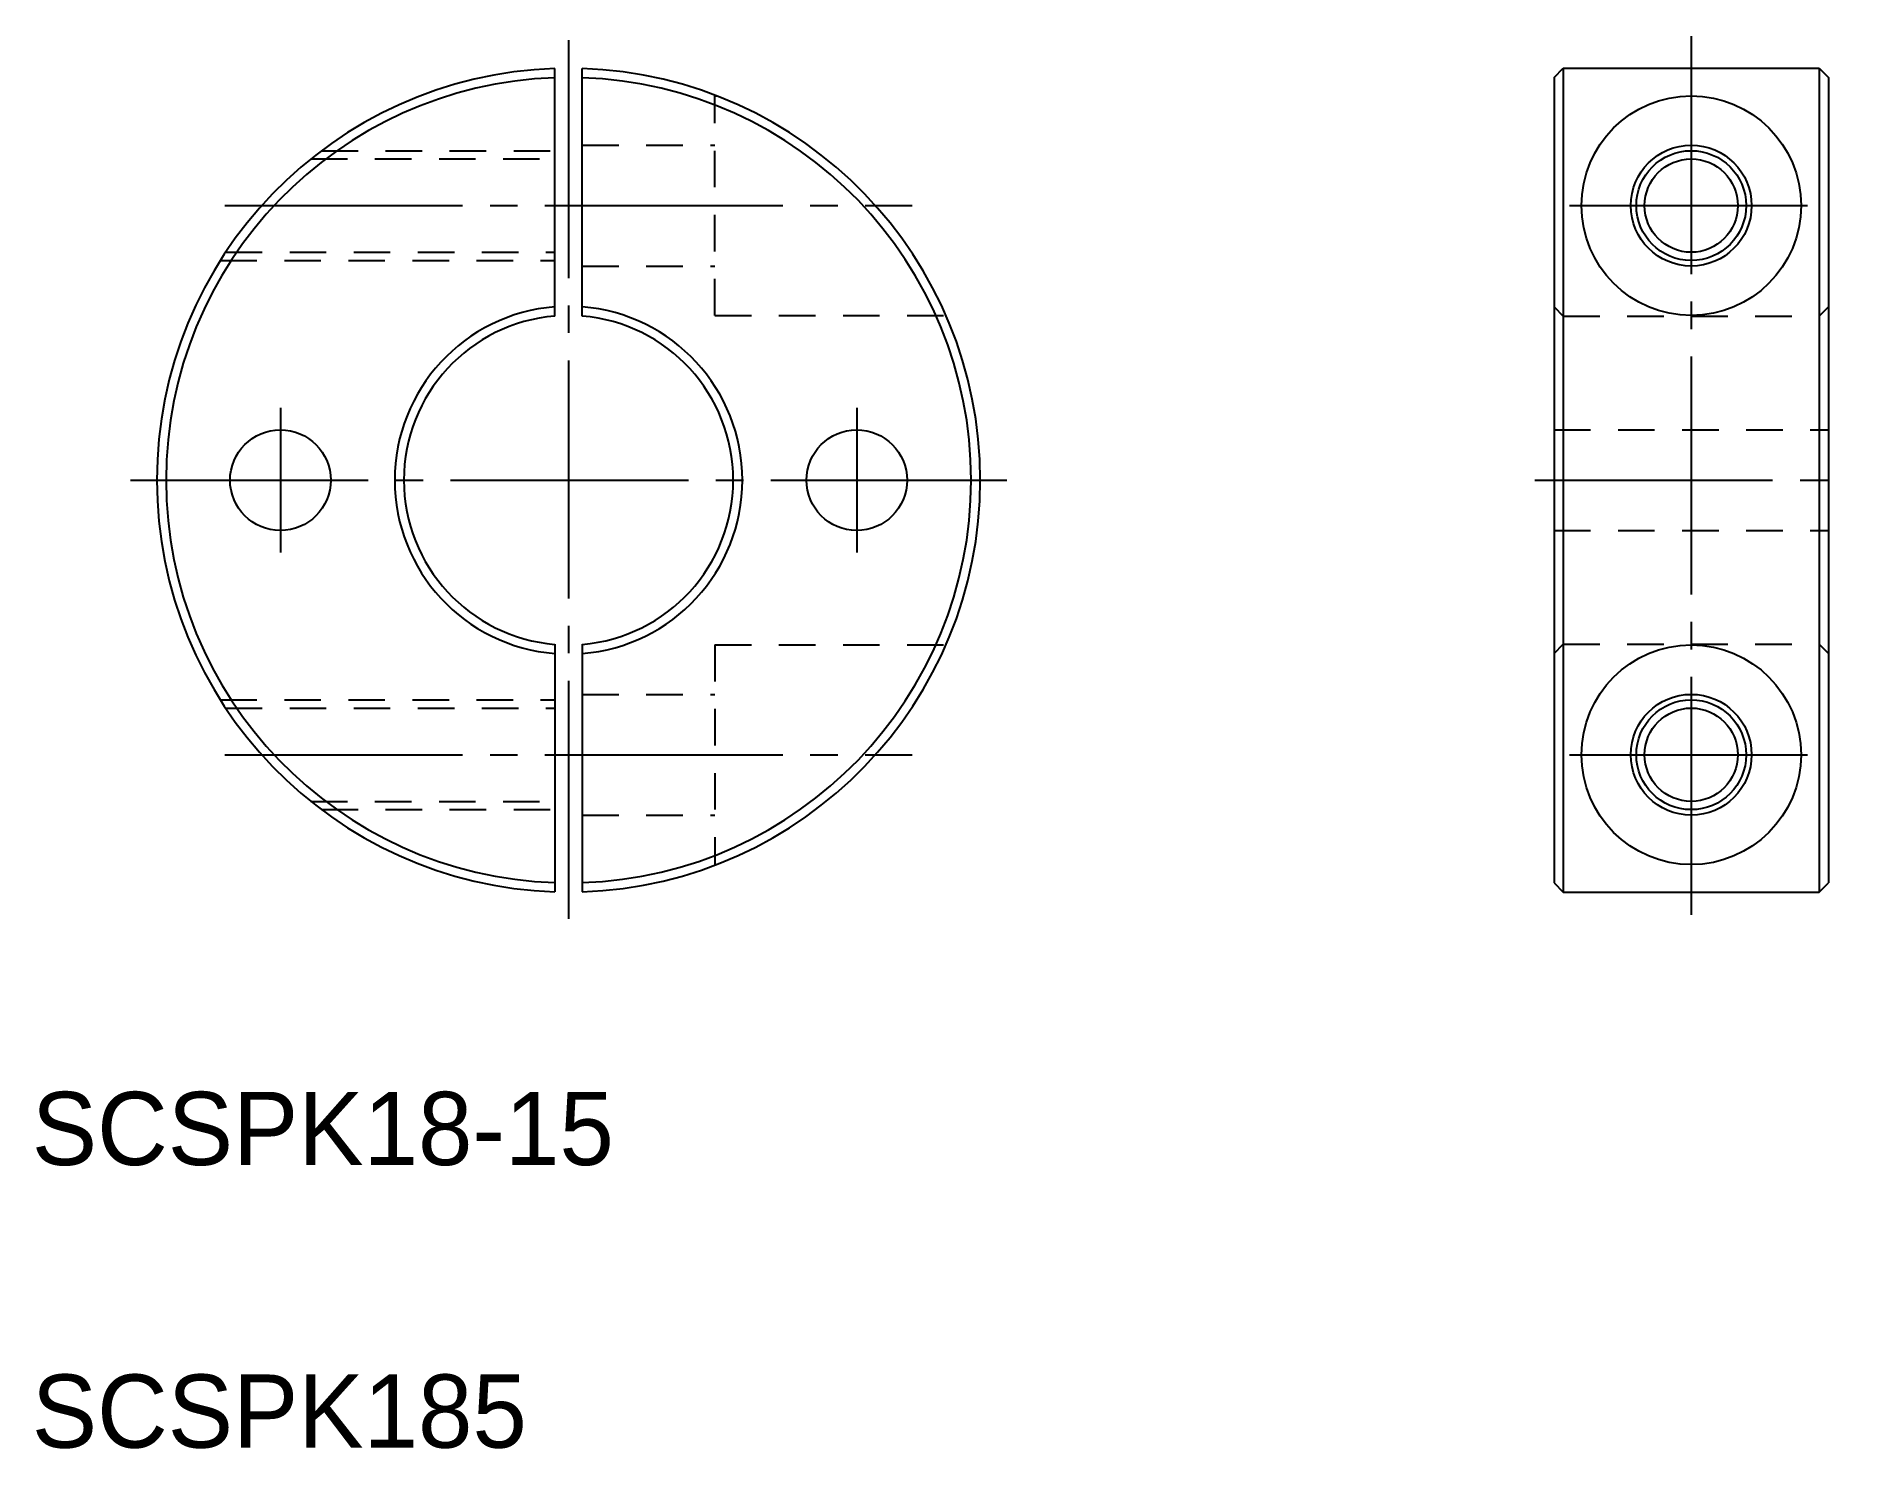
# Model space of a CAD drawing. Extents: x 95.9 to 194.9, y 168.2 to 245.3.
import ezdxf

# ---------------------------------------------------------------- set-up
doc = ezdxf.new("R2010")
doc.units = 0
doc.linetypes.add('CENTER', pattern=[17.5, 13, -1.5, 1.5, -1.5])
doc.linetypes.add('DASHED', pattern=[3.5, 2, -1.5])
doc.layers.get('0').update_dxf_attribs({"linetype": 'CONTINUOUS'})
doc.layers.add('CENTER', color=1, linetype='CENTER')

msp = doc.modelspace()

# ---------------------------------------------------------------- linework, layer by layer
at = {"color": 7, "linetype": 'CONTINUOUS'}
for p, q in [((124.22, 230.054), (124.22, 243.573)), ((125.72, 230.054), (125.72, 243.573)), ((178.829, 243.085), (179.329, 243.585)), ((179.329, 243.585), (179.329, 198.585)), ((179.329, 243.585), (193.329, 243.585)), ((193.329, 243.585), (193.329, 198.585)), ((193.329, 243.585), (193.829, 243.085)), ((178.829, 243.085), (178.829, 199.085)), ((193.829, 243.085), (193.829, 199.085)), ((124.22, 212.117), (124.22, 198.598)), ((125.72, 212.117), (125.72, 198.598)), ((178.829, 199.085), (179.329, 198.585)), ((193.329, 198.585), (193.829, 199.085)), ((179.329, 198.585), (193.329, 198.585))]:
    msp.add_line(p, q, dxfattribs=at)
at = {"color": 3, "linetype": 'DASHED'}
for p, q in [((132.97, 230.085), (132.97, 242.085)), ((132.97, 242.085), (133.048, 242.085)), ((110.89, 238.635), (124.22, 238.635)), ((111.47, 239.085), (124.22, 239.085)), ((125.72, 239.385), (132.97, 239.385)), ((105.937, 233.085), (124.22, 233.085)), ((106.228, 233.535), (124.22, 233.535)), ((125.72, 232.785), (132.97, 232.785)), ((132.97, 230.085), (145.591, 230.085)), ((178.829, 230.554), (179.329, 230.054)), ((179.329, 230.054), (193.329, 230.054)), ((193.329, 230.054), (193.829, 230.554)), ((178.829, 223.835), (193.829, 223.835)), ((178.829, 218.335), (193.829, 218.335)), ((132.97, 212.085), (145.591, 212.085)), ((132.97, 212.085), (132.97, 200.085)), ((178.829, 211.617), (179.329, 212.117)), ((179.329, 212.117), (193.329, 212.117)), ((193.329, 212.117), (193.829, 211.617)), ((105.937, 209.085), (124.22, 209.085)), ((125.72, 209.385), (132.97, 209.385)), ((106.228, 208.635), (124.22, 208.635)), ((110.89, 203.535), (124.22, 203.535)), ((111.47, 203.085), (124.22, 203.085)), ((125.72, 202.785), (132.97, 202.785)), ((132.97, 200.085), (133.048, 200.085))]:
    msp.add_line(p, q, dxfattribs=at)
for p, q in [((124.22, 208.115), (124.22, 208.115)), ((124.22, 205.11), (124.22, 205.11))]:
    msp.add_line(p, q)
for centre, radius in [((186.329, 236.085), 6), ((186.329, 236.085), 2.55), ((109.22, 221.085), 2.75), ((140.72, 221.085), 2.75), ((186.329, 206.085), 6), ((186.329, 206.085), 2.55)]:
    msp.add_circle(centre, radius)
at = {"color": 7, "linetype": 'CONTINUOUS'}
for centre in [(186.329, 236.085), (186.329, 206.085)]:
    msp.add_circle(centre, 3.3, dxfattribs=at)
at = {"color": 3, "linetype": 'CONTINUOUS'}
for centre in [(186.329, 236.085), (186.329, 206.085)]:
    msp.add_circle(centre, 3, dxfattribs=at)
for radius, start, end in [(22.5, 91.91021, 268.08979), (22.5, 271.91021, 88.08979), (22, 91.95364, 268.04636), (22, 271.95364, 88.04636), (9.5, 94.52806, 265.47194), (9, 94.78019, 265.21981), (9.5, 274.52806, 85.47194), (9, 274.78019, 85.21981)]:
    msp.add_arc((124.97, 221.085), radius, start, end)
at = {"layer": 'CENTER', "color": 1, "linetype": 'CENTER'}
for p, q in [((124.97, 245.127), (124.97, 197.044)), ((186.329, 245.338), (186.329, 196.833)), ((106.181, 236.085), (143.758, 236.085)), ((179.679, 236.085), (192.979, 236.085)), ((109.22, 225.041), (109.22, 217.129)), ((140.72, 225.041), (140.72, 217.129)), ((101.022, 221.085), (148.918, 221.085)), ((177.774, 221.085), (194.884, 221.085)), ((106.181, 206.085), (143.758, 206.085)), ((179.679, 206.085), (192.979, 206.085))]:
    msp.add_line(p, q, dxfattribs=at)

# ---------------------------------------------------------------- texts
for s, p in [('SCSPK18-15', (95.633, 183.668)), ('SCSPK185', (95.633, 168.227))]:
    msp.add_text(s, height=4).set_placement(p)

doc.saveas('drawing.dxf')
